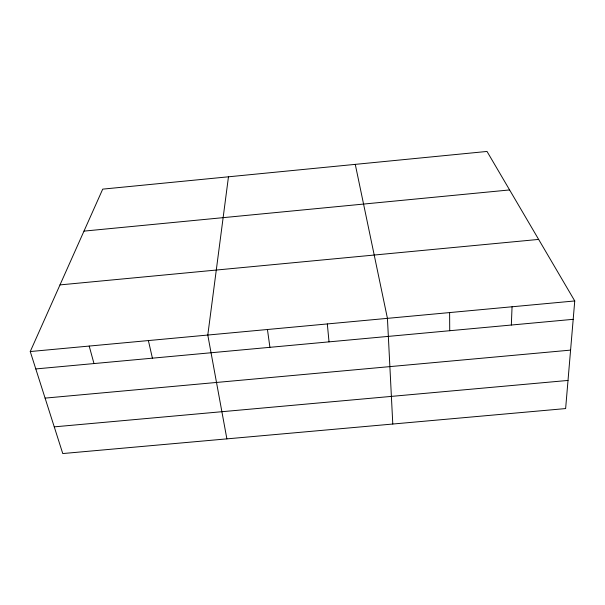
<?xml version="1.0" encoding="UTF-8"?>
<svg xmlns="http://www.w3.org/2000/svg" width="605" height="605" viewBox="0 0 605 605"><rect width="100%" height="100%" fill="white"/><g stroke="black" fill="none" stroke-linecap="round" stroke-linejoin="round"><path stroke-width="0.91" d="M511.331 325.029L512.057 306.773M574.75 300.95L565.63 408.572L62.761 453.553L30.25 351.543L102.721 189.131L487.017 151.447L574.75 300.95L30.25 351.543M228.471 176.796L207.795 335.049L226.883 438.875M83.989 231.118L509.607 189.94M59.986 284.902L538.639 239.414M35.793 368.937L573.192 319.319M45.088 398.113L570.583 350.113M54.253 426.858L568.019 380.432M89.2 346.068L93.987 363.567M148.384 340.57L152.407 358.168M355.271 164.363L387.434 318.351L392.789 424.029M267.44 329.506L269.921 347.323M327.32 323.94L329.022 341.863M449.621 312.573L449.719 330.716"/></g></svg>
